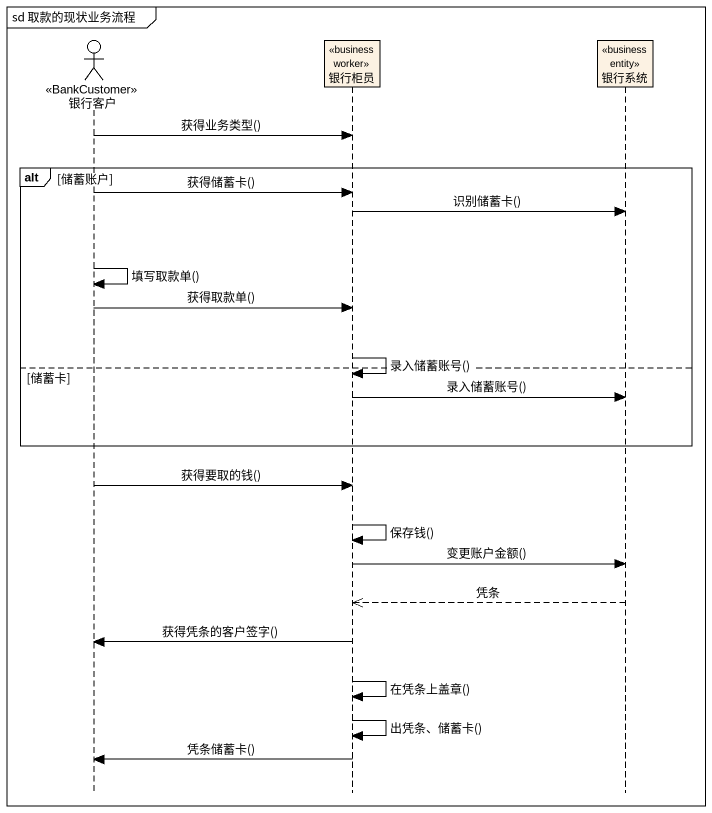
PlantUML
@startuml
mainframe sd 取款的现状业务流程
hide footbox
actor 银行客户 <<BankCustomer>>
participant 银行柜员 <<business worker>>
participant 银行系统 <<business entity>>

银行客户 -> 银行柜员 : 获得业务类型()
alt 储蓄账户
  银行客户 -> 银行柜员 : 获得储蓄卡()
  银行柜员 -> 银行系统 : 识别储蓄卡()
  银行客户 -> 银行客户 : 填写取款单()
  银行客户 -> 银行柜员 : 获得取款单()
  银行柜员 -> 银行柜员 : 录入储蓄账号()
else 储蓄卡
  银行柜员 -> 银行系统 : 录入储蓄账号()
end
银行客户 -> 银行柜员 : 获得要取的钱()
银行柜员 -> 银行柜员 : 保存钱()
银行柜员 -> 银行系统 : 变更账户金额()
银行系统 -->> 银行柜员 : 凭条
银行柜员 -> 银行客户 : 获得凭条的客户签字()
银行柜员 -> 银行柜员 : 在凭条上盖章()
银行柜员 -> 银行柜员 : 出凭条、储蓄卡()
银行柜员 -> 银行客户 : 凭条储蓄卡()
@enduml
